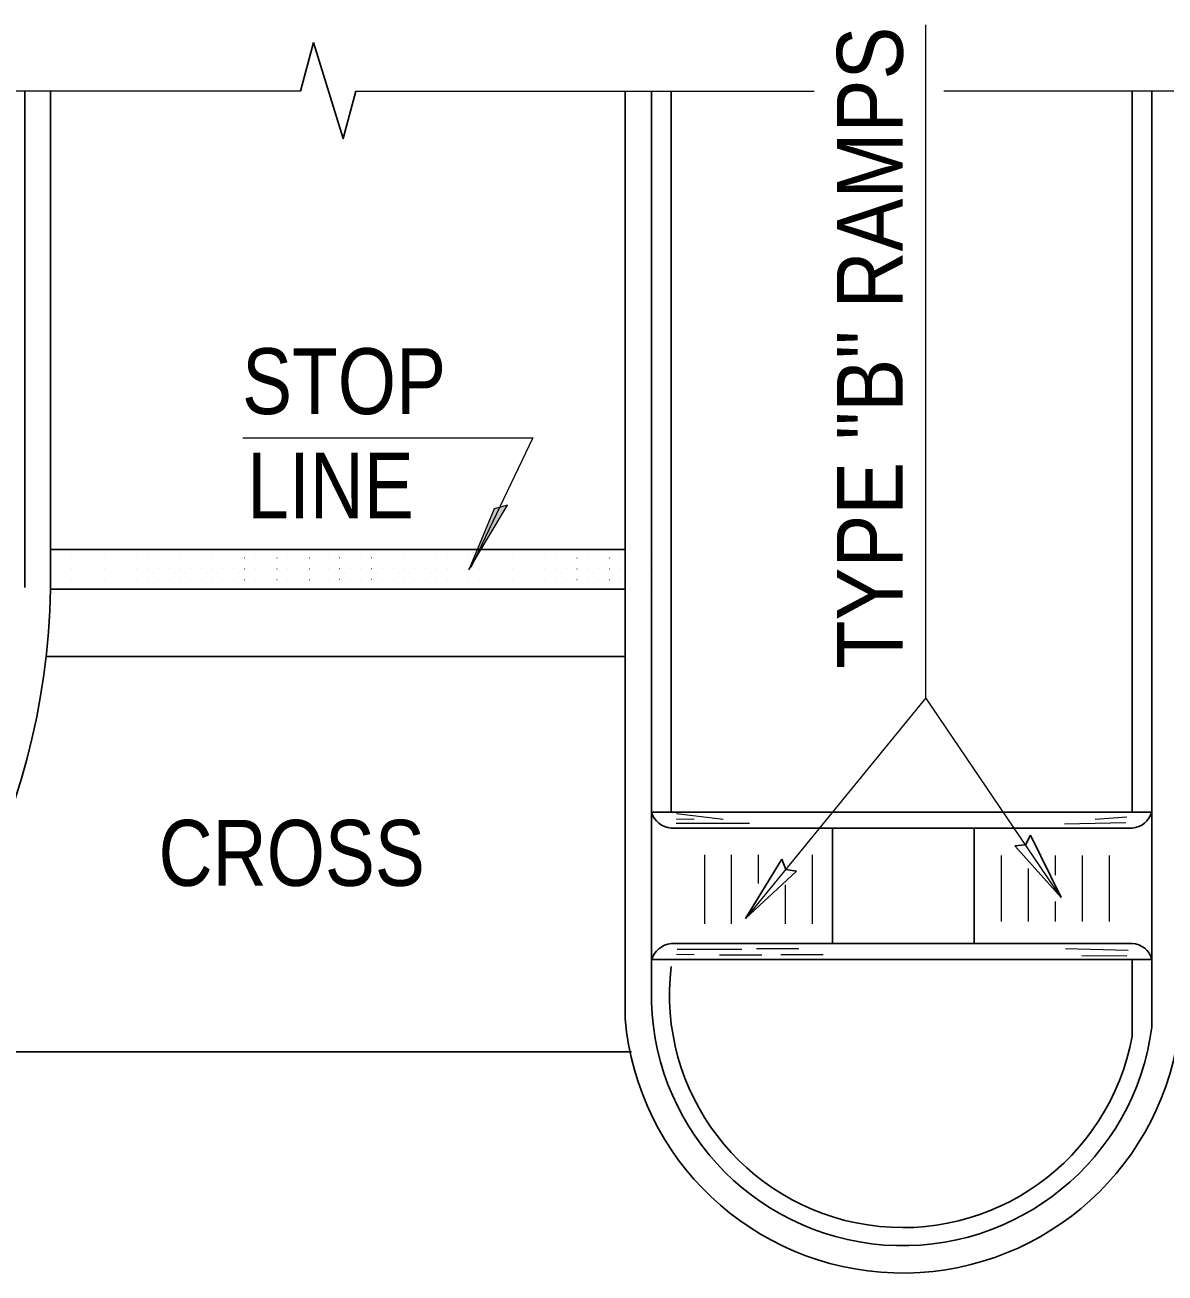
# Model space of a CAD drawing. Extents: x 1190 to 1565, y -209 to 70.
# Drawn here: x 1259.01 to 1280.17, y -118.55 to -95.37 of the extents above; entities that cross this region are included whole.
import ezdxf

# ---------------------------------------------------------------- set-up
doc = ezdxf.new("R2010")
doc.units = 0
doc.header["$LTSCALE"] = 0.49
doc.linetypes.add('DASH_DOUBLE_DOT', pattern=[9.2, 5, -1.2, 0.3, -1.2, 0.3, -1.2])
doc.layers.add('1', color=7, linetype='Continuous', lineweight=13)

msp = doc.modelspace()

# ---------------------------------------------------------------- hatches: boundary and pattern name
at = {"layer": '1'}
msp.add_hatch(color=256, dxfattribs=at).paths.add_polyline_path([(1267.2448, -105.4928), (1267.9629, -104.2905), (1267.7178, -104.3558)])

# ---------------------------------------------------------------- linework, layer by layer
at = {"layer": '1', "lineweight": 25}
for p, q in [((1264.1218, -96.6042), (1264.3637, -95.6974)), ((1259.0087, -105.8174), (1259.0087, -96.6042)), ((1259.4849, -105.8477), (1259.4849, -96.6042)), ((1270.1465, -113.8235), (1270.1465, -96.6042)), ((1271.002, -109.9875), (1271.002, -96.6042)), ((1279.5577, -109.9875), (1279.5577, -96.6042)), ((1259.4849, -105.1123), (1270.1465, -105.1123)), ((1259.4834, -105.8462), (1270.1465, -105.8462)), ((1259.402, -107.0998), (1270.1465, -107.0998)), ((1270.6353, -109.9875), (1279.9243, -109.9875)), ((1271.002, -110.2875), (1279.5577, -110.2875)), ((1273.9965, -112.4278), (1273.9965, -110.2875)), ((1276.6243, -112.4431), (1276.6243, -110.2875)), ((1278.239, -111.5736), (1277.6687, -110.4173)), ((1278.239, -111.5736), (1277.378, -110.614)), ((1272.3843, -111.9637), (1273.0557, -110.8632)), ((1272.3843, -111.9637), (1273.3277, -111.085)), ((1271.002, -112.4278), (1279.5577, -112.4278)), ((1270.6353, -112.7278), (1279.9243, -112.7278)), ((1279.5577, -114.1475), (1279.5577, -112.7278)), ((1256.1094, -114.4381), (1270.2687, -114.4381))]:
    msp.add_line(p, q, dxfattribs=at)
at = {"layer": '1'}
for p, q in [((1264.1218, -96.6042), (1252.6042, -96.6042)), ((1265.1503, -96.6042), (1273.6534, -96.6042)), ((1285.4449, -96.6042), (1276.0643, -96.6042)), ((1267.7178, -104.3558), (1267.2448, -105.4928)), ((1259.6777, -105.27), (1259.6787, -105.27)), ((1259.8777, -105.27), (1259.8787, -105.27)), ((1260.0777, -105.27), (1260.0787, -105.27)), ((1260.2777, -105.27), (1260.2787, -105.27)), ((1260.4777, -105.27), (1260.4787, -105.27)), ((1260.6777, -105.27), (1260.6787, -105.27)), ((1260.8777, -105.27), (1260.8787, -105.27)), ((1261.0777, -105.27), (1261.0787, -105.27)), ((1261.2835, -105.27), (1261.2825, -105.27)), ((1261.4835, -105.27), (1261.4825, -105.27)), ((1261.6835, -105.27), (1261.6825, -105.27)), ((1261.8835, -105.27), (1261.8825, -105.27)), ((1262.0835, -105.27), (1262.0825, -105.27)), ((1262.2835, -105.27), (1262.2825, -105.27)), ((1262.4835, -105.27), (1262.4825, -105.27)), ((1262.6835, -105.27), (1262.6825, -105.27)), ((1262.886, -105.27), (1262.887, -105.27)), ((1263.086, -105.27), (1263.087, -105.27)), ((1263.286, -105.27), (1263.287, -105.27)), ((1263.486, -105.27), (1263.487, -105.27)), ((1263.686, -105.27), (1263.687, -105.27)), ((1263.886, -105.27), (1263.887, -105.27)), ((1264.086, -105.27), (1264.087, -105.27)), ((1264.286, -105.27), (1264.287, -105.27)), ((1264.4433, -105.27), (1264.4423, -105.27)), ((1264.6433, -105.27), (1264.6423, -105.27)), ((1264.8433, -105.27), (1264.8423, -105.27)), ((1265.0433, -105.27), (1265.0423, -105.27)), ((1265.2433, -105.27), (1265.2423, -105.27)), ((1265.4433, -105.27), (1265.4423, -105.27)), ((1265.6433, -105.27), (1265.6423, -105.27)), ((1265.8433, -105.27), (1265.8423, -105.27)), ((1266.0458, -105.27), (1266.0468, -105.27)), ((1266.2458, -105.27), (1266.2468, -105.27)), ((1266.4458, -105.27), (1266.4468, -105.27)), ((1266.6458, -105.27), (1266.6468, -105.27)), ((1266.8458, -105.27), (1266.8468, -105.27)), ((1267.0458, -105.27), (1267.0468, -105.27)), ((1267.2458, -105.27), (1267.2468, -105.27)), ((1267.4458, -105.27), (1267.4468, -105.27)), ((1267.6518, -105.27), (1267.6508, -105.27)), ((1267.8518, -105.27), (1267.8508, -105.27)), ((1268.0518, -105.27), (1268.0508, -105.27)), ((1268.2518, -105.27), (1268.2508, -105.27)), ((1268.4518, -105.27), (1268.4508, -105.27)), ((1268.6518, -105.27), (1268.6508, -105.27)), ((1268.8518, -105.27), (1268.8508, -105.27)), ((1269.0518, -105.27), (1269.0508, -105.27)), ((1269.2542, -105.27), (1269.2552, -105.27)), ((1269.4542, -105.27), (1269.4552, -105.27)), ((1269.6542, -105.27), (1269.6552, -105.27)), ((1269.8542, -105.27), (1269.8552, -105.27)), ((1270.0542, -105.27), (1270.0552, -105.27)), ((1270.6542, -105.27), (1270.6552, -105.27)), ((1259.6777, -105.47), (1259.6787, -105.47)), ((1259.8777, -105.47), (1259.8787, -105.47)), ((1260.0777, -105.47), (1260.0787, -105.47)), ((1260.2777, -105.47), (1260.2787, -105.47)), ((1260.4777, -105.47), (1260.4787, -105.47)), ((1260.6777, -105.47), (1260.6787, -105.47)), ((1260.8777, -105.47), (1260.8787, -105.47)), ((1261.0777, -105.47), (1261.0787, -105.47)), ((1261.2835, -105.47), (1261.2825, -105.47)), ((1261.4835, -105.47), (1261.4825, -105.47)), ((1261.6835, -105.47), (1261.6825, -105.47)), ((1261.8835, -105.47), (1261.8825, -105.47)), ((1262.0835, -105.47), (1262.0825, -105.47)), ((1262.2835, -105.47), (1262.2825, -105.47)), ((1262.4835, -105.47), (1262.4825, -105.47)), ((1262.6835, -105.47), (1262.6825, -105.47)), ((1262.886, -105.47), (1262.887, -105.47)), ((1263.086, -105.47), (1263.087, -105.47)), ((1263.286, -105.47), (1263.287, -105.47)), ((1263.486, -105.47), (1263.487, -105.47)), ((1263.686, -105.47), (1263.687, -105.47)), ((1263.886, -105.47), (1263.887, -105.47)), ((1264.086, -105.47), (1264.087, -105.47)), ((1264.286, -105.47), (1264.287, -105.47)), ((1264.4433, -105.47), (1264.4423, -105.47)), ((1264.6433, -105.47), (1264.6423, -105.47)), ((1264.8433, -105.47), (1264.8423, -105.47)), ((1265.0433, -105.47), (1265.0423, -105.47)), ((1265.2433, -105.47), (1265.2423, -105.47)), ((1265.4433, -105.47), (1265.4423, -105.47)), ((1265.6433, -105.47), (1265.6423, -105.47)), ((1265.8433, -105.47), (1265.8423, -105.47)), ((1266.0458, -105.47), (1266.0468, -105.47)), ((1266.2458, -105.47), (1266.2468, -105.47)), ((1266.4458, -105.47), (1266.4468, -105.47)), ((1266.6458, -105.47), (1266.6468, -105.47)), ((1266.8458, -105.47), (1266.8468, -105.47)), ((1267.0458, -105.47), (1267.0468, -105.47)), ((1267.2458, -105.47), (1267.2468, -105.47)), ((1267.4458, -105.47), (1267.4468, -105.47)), ((1267.6518, -105.47), (1267.6508, -105.47)), ((1267.8518, -105.47), (1267.8508, -105.47)), ((1268.0518, -105.47), (1268.0508, -105.47)), ((1268.2518, -105.47), (1268.2508, -105.47)), ((1268.4518, -105.47), (1268.4508, -105.47)), ((1268.6518, -105.47), (1268.6508, -105.47)), ((1268.8518, -105.47), (1268.8508, -105.47)), ((1269.0518, -105.47), (1269.0508, -105.47)), ((1269.2542, -105.47), (1269.2552, -105.47)), ((1269.4542, -105.47), (1269.4552, -105.47)), ((1269.6542, -105.47), (1269.6552, -105.47)), ((1269.8542, -105.47), (1269.8552, -105.47)), ((1270.0542, -105.47), (1270.0552, -105.47)), ((1270.6542, -105.47), (1270.6552, -105.47)), ((1259.6777, -105.67), (1259.6787, -105.67)), ((1259.6777, -105.87), (1259.6787, -105.87)), ((1259.8777, -105.67), (1259.8787, -105.67)), ((1260.0777, -105.67), (1260.0787, -105.67)), ((1260.2777, -105.67), (1260.2787, -105.67)), ((1260.4777, -105.67), (1260.4787, -105.67)), ((1260.6777, -105.67), (1260.6787, -105.67)), ((1260.8777, -105.67), (1260.8787, -105.67)), ((1261.0777, -105.67), (1261.0787, -105.67)), ((1261.2835, -105.67), (1261.2825, -105.67)), ((1261.4835, -105.67), (1261.4825, -105.67)), ((1261.6835, -105.67), (1261.6825, -105.67)), ((1261.8835, -105.67), (1261.8825, -105.67)), ((1262.0835, -105.67), (1262.0825, -105.67)), ((1262.2835, -105.67), (1262.2825, -105.67)), ((1262.4835, -105.67), (1262.4825, -105.67)), ((1262.6835, -105.67), (1262.6825, -105.67)), ((1262.886, -105.67), (1262.887, -105.67)), ((1263.086, -105.67), (1263.087, -105.67)), ((1263.286, -105.67), (1263.287, -105.67)), ((1263.486, -105.67), (1263.487, -105.67)), ((1263.686, -105.67), (1263.687, -105.67)), ((1263.886, -105.67), (1263.887, -105.67)), ((1264.086, -105.67), (1264.087, -105.67)), ((1264.286, -105.67), (1264.287, -105.67)), ((1264.4433, -105.67), (1264.4423, -105.67)), ((1264.6433, -105.67), (1264.6423, -105.67)), ((1264.8433, -105.67), (1264.8423, -105.67)), ((1265.0433, -105.67), (1265.0423, -105.67)), ((1265.2433, -105.67), (1265.2423, -105.67)), ((1265.4433, -105.67), (1265.4423, -105.67)), ((1265.6433, -105.67), (1265.6423, -105.67)), ((1265.8433, -105.67), (1265.8423, -105.67)), ((1266.0458, -105.67), (1266.0468, -105.67)), ((1266.2458, -105.67), (1266.2468, -105.67)), ((1266.4458, -105.67), (1266.4468, -105.67)), ((1266.6458, -105.67), (1266.6468, -105.67)), ((1266.8458, -105.67), (1266.8468, -105.67)), ((1267.0458, -105.67), (1267.0468, -105.67)), ((1267.2458, -105.67), (1267.2468, -105.67)), ((1267.4458, -105.67), (1267.4468, -105.67)), ((1267.6518, -105.67), (1267.6508, -105.67)), ((1267.8518, -105.67), (1267.8508, -105.67)), ((1268.0518, -105.67), (1268.0508, -105.67)), ((1268.2518, -105.67), (1268.2508, -105.67)), ((1268.4518, -105.67), (1268.4508, -105.67)), ((1268.6518, -105.67), (1268.6508, -105.67)), ((1268.8518, -105.67), (1268.8508, -105.67)), ((1269.0518, -105.67), (1269.0508, -105.67)), ((1269.2542, -105.67), (1269.2552, -105.67)), ((1269.4542, -105.67), (1269.4552, -105.67)), ((1269.6542, -105.67), (1269.6552, -105.67)), ((1269.8542, -105.67), (1269.8552, -105.67)), ((1270.0542, -105.67), (1270.0552, -105.67)), ((1270.6542, -105.67), (1270.6552, -105.67)), ((1270.6542, -105.87), (1270.6552, -105.87)), ((1271.1008, -110.0158), (1271.9704, -110.1178)), ((1271.093, -110.1927), (1272.4561, -110.1927)), ((1271.0994, -110.1128), (1271.4285, -110.1207)), ((1278.3002, -110.2045), (1279.4439, -110.181)), ((1278.872, -110.1217), (1279.4596, -110.0747)), ((1271.1122, -112.5328), (1272.315, -112.5328)), ((1272.5873, -112.5182), (1273.3727, -112.5182)), ((1278.3237, -112.5207), (1279.4831, -112.552)), ((1271.0993, -112.6254), (1271.4284, -112.6332)), ((1271.9017, -112.6381), (1272.6871, -112.6381)), ((1273.0399, -112.6315), (1273.8253, -112.6315)), ((1278.6227, -112.6528), (1279.4582, -112.6598))]:
    msp.add_line(p, q, dxfattribs=at)
at = {"layer": '1', "linetype": 'DASH_DOUBLE_DOT'}
for p, q in [((1271.6247, -112.0609), (1271.6247, -110.7795)), ((1272.1247, -112.0609), (1272.1247, -110.7795)), ((1272.6247, -111.3154), (1272.6247, -110.7795)), ((1273.6247, -112.0609), (1273.6247, -110.7795)), ((1277.1363, -112.0186), (1277.1363, -110.7967)), ((1278.1363, -111.1615), (1278.1363, -110.7967)), ((1278.6363, -112.0186), (1278.6363, -110.7967)), ((1279.1363, -112.0186), (1279.1363, -110.7967)), ((1277.6363, -112.0186), (1277.6363, -111.0332)), ((1273.1247, -112.0609), (1273.1247, -111.3411)), ((1278.1363, -112.0186), (1278.1363, -111.6489))]:
    msp.add_line(p, q, dxfattribs=at)
at = {"layer": '1'}
for points in [[(1278.2386, -111.5742), (1275.7286, -107.8635), (1275.7286, -95.3735)], [(1263.0521, -103.0415), (1268.4356, -103.0415), (1267.2835, -105.4492)], [(1275.7286, -107.8635), (1272.9707, -111.2439), (1272.3837, -111.9636)]]:
    msp.add_lwpolyline(points, dxfattribs=at)
at = {"layer": '1', "lineweight": 25}
for points in [[(1265.1503, -96.6042), (1264.9158, -97.4832), (1264.3637, -95.6974)], [(1270.6353, -113.2839), (1270.6353, -112.7278), (1270.6353, -96.6042)], [(1279.9243, -113.9785), (1279.9243, -112.7278), (1279.9243, -96.6042)], [(1277.378, -110.614), (1277.5802, -110.5965), (1277.6687, -110.4173)], [(1273.0557, -110.8632), (1273.1307, -111.0518), (1273.3277, -111.085)]]:
    msp.add_lwpolyline(points, dxfattribs=at)
at = {"layer": '1'}
msp.add_lwpolyline([(1267.2448, -105.4928), (1267.9629, -104.2905), (1267.7178, -104.3558)], close=True, dxfattribs=at)
at = {"layer": '1', "lineweight": 25}
for centre, radius, start, end in [((1246.2762, -105.6182), 13.2092, 304.22034, 359.01587), ((1271.0413, -109.8654), 0.424, 196.74293, 264.67826), ((1271.0598, -112.8726), 0.4485, 97.40619, 161.17262), ((1279.5436, -112.8191), 0.3915, 13.4772, 87.94399), ((1275.2991, -113.3742), 4.3283, 173.11573, 349.70738), ((1275.2991, -113.3742), 4.6646, 178.89135, 352.55558), ((1275.2991, -113.3742), 5.1721, 184.98417, 351.41124)]:
    msp.add_arc(centre, radius, start, end, dxfattribs=at)
msp.add_ellipse((1279.5186, -109.8591), major_axis=(0.039, -0.4284), ratio=0.986885, start_param=0, end_param=1.1797489, dxfattribs=at)

# ---------------------------------------------------------------- texts
at = {"layer": '1', "width": 0.9}
msp.add_text('TYPE "B" RAMPS', height=1.223, rotation=90, dxfattribs=at).set_placement((1275.3015, -107.3293))
at = {"layer": '1', "width": 0.85}
for s, p in [('STOP', (1263.0383, -102.5985)), ('LINE', (1263.1352, -104.5362)), ('CROSS', (1261.4871, -111.3569))]:
    msp.add_text(s, height=1.223, dxfattribs=at).set_placement(p)

doc.saveas('drawing.dxf')
